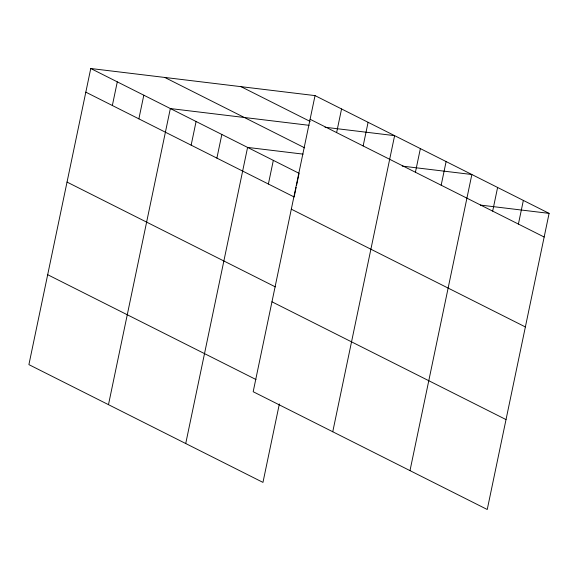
<?xml version="1.0" encoding="UTF-8"?>
<svg xmlns="http://www.w3.org/2000/svg" width="578" height="578" viewBox="0 0 578 578"><rect width="100%" height="100%" fill="white"/><g stroke="black" fill="none" stroke-linecap="round" stroke-linejoin="round"><path stroke-width="0.87" d="M315.039 95.608L253.178 391.718L487.24 509.493L549.1 213.376L315.039 95.608L90.76 68.507L28.9 364.624L262.961 482.392L279.355 403.943M112.349 105.514L117.291 81.859M138.872 118.858L143.814 95.204M108.483 404.665L170.344 108.556L309.078 125.318M191.145 145.165L196.087 121.51M216.894 158.119L221.836 134.464M185.726 443.528L247.586 147.419L303.089 154.124M268.387 184.028L273.329 160.373M296.146 187.344L294.137 196.982L85.819 92.162M296.514 185.596L299.079 173.328L90.76 68.507M336.62 132.608L341.562 108.953M363.15 145.952L368.092 122.305M332.755 431.759L394.615 135.649L325.009 127.239M415.423 172.258L420.365 148.604M441.173 185.213L446.115 161.558M409.997 470.622L471.858 174.513L402.252 166.103M492.666 211.122L497.607 187.467M518.408 224.076L523.35 200.421M480.376 205.074L549.1 213.376M310.097 119.263L544.158 237.031M241.026 86.664L310.155 121.452M164.773 77.452L304.7 147.86M291.312 209.171L525.373 326.946M67.034 182.077L275.352 286.89M271.956 301.803L506.025 419.577M47.685 274.709L255.996 379.529"/></g></svg>
